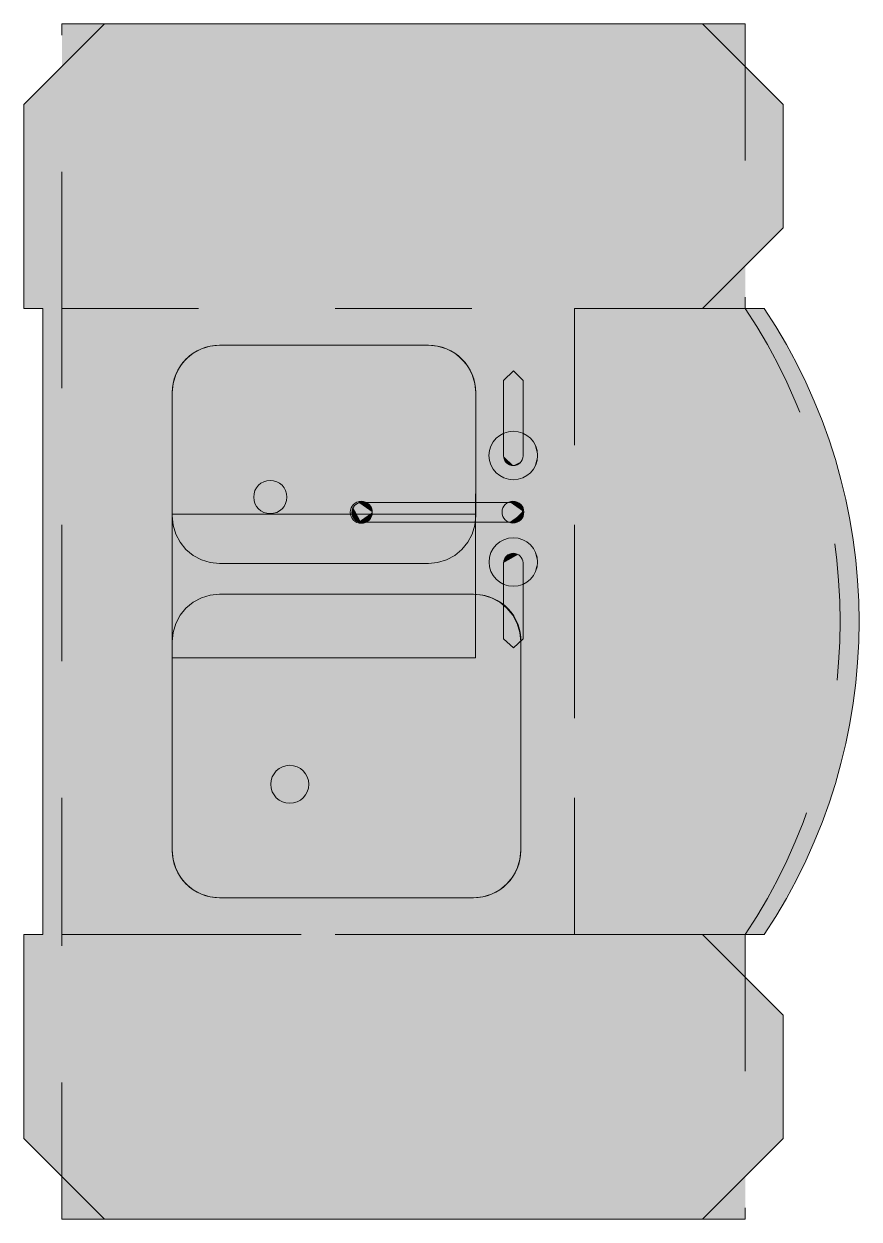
# Model space of a CAD drawing. Header units: inches. Extents: x 99 to 12024, y -5408 to 2559.
# Drawn here: x 8896.2 to 8940.2, y -4618.8 to -4555.8 of the extents above; entities that cross this region are included whole.
import ezdxf

# ---------------------------------------------------------------- set-up
doc = ezdxf.new("R2010")
doc.units = ezdxf.units.IN
doc.header["$LTSCALE"] = 96
doc.header["$MEASUREMENT"] = 0
doc.linetypes.add('Dot', pattern=[0.15, 0.075, -0.075])
for name, color, linetype, lineweight, true_color in [('Cabinets_  Base', 7, 'Dot', 5, 0xd4b6b5), ('Cabinets_ Countertops', 7, 'Continuous', 5, 0x804040), ('CAD_  Default', 7, 'Continuous', 18, 0x000000)]:
    doc.layers.add(name, color=color, linetype=linetype, lineweight=lineweight, true_color=true_color)
doc.layers.add('Fixtures_ Interior', color=231, linetype='Continuous', lineweight=0)

# ---------------------------------------------------------------- blocks, each defined once
blk = doc.blocks.new('Plumbing_Sinks_Kitchen Sinks_With Fixtures_Undermount_Offset 32_ (undermount)')
at = {"layer": 'Fixtures_ Interior', "color": 17, "lineweight": 0, "true_color": 0x804040, "transparency": 33554687}
for points in [[(-14.372, 1.543), (-14.514, 2.012), (-14.563, 2.5), (-14.563, 15.875), (-14.514, 16.363), (-14.372, 16.832), (-14.141, 17.264), (-13.83, 17.643), (-13.451, 17.954), (-13.019, 18.185), (-12.55, 18.327), (-12.062, 18.375), (-1.062, 18.375), (-0.575, 18.327), (-0.106, 18.185), (0.326, 17.954), (0.705, 17.643), (1.016, 17.264), (1.247, 16.832), (1.389, 16.363), (1.438, 15.875), (1.438, 2.5), (1.389, 2.012), (1.247, 1.543), (1.016, 1.111), (0.705, 0.732), (0.326, 0.421), (-0.106, 0.19), (-0.575, 0.048), (-1.062, 0), (-12.062, 0), (-12.55, 0.048), (-13.019, 0.19), (-13.451, 0.421), (-13.83, 0.732), (-14.141, 1.111)], [(5.656, 15.992), (5.656, 0), (-1.912, 0), (-1.912, 15.992)], [(3.795, 0.732), (3.484, 1.111), (3.253, 1.543), (3.111, 2.012), (3.063, 2.5), (3.063, 13.5), (3.111, 13.988), (3.253, 14.457), (3.484, 14.889), (3.795, 15.268), (4.174, 15.579), (4.606, 15.81), (5.075, 15.952), (5.563, 16), (12.062, 16), (12.55, 15.952), (13.019, 15.81), (13.451, 15.579), (13.83, 15.268), (14.141, 14.889), (14.372, 14.457), (14.514, 13.988), (14.563, 13.5), (14.563, 2.5), (14.514, 2.012), (14.372, 1.543), (14.141, 1.111), (13.83, 0.732), (13.451, 0.421), (13.019, 0.19), (12.55, 0.048), (12.062, 0), (5.563, 0), (5.075, 0.048), (4.606, 0.19), (4.174, 0.421)]]:
    blk.add_lwpolyline(points, close=True, dxfattribs=at)
for points in [[(3.09, 18.487, -0.983051), (3.09, 17.462), (-0.906, 17.462), (-1.393, 17.984), (-0.906, 18.487)], [(5.228, 17.897, -1.1), (6.27, 17.897), (6.27, 9.957, -0.933333), (5.228, 9.957)], [(12.703, 18.487), (13.207, 17.984), (12.703, 17.462), (8.724, 17.462, -0.983051), (8.724, 18.487)]]:
    blk.add_lwpolyline(points, format="xyb", close=True, dxfattribs=at)
for centre, radius in [((3.133, 17.975), 1.277), ((8.75, 17.975), 1.281), ((5.766, 17.958), 0.575), ((5.758, 9.966), 0.582), ((-8.582, 6.198), 1), ((6.559, 5.172), 0.875)]:
    blk.add_circle(centre, radius, dxfattribs=at)
at = {"layer": 'Fixtures_ Interior', "color": 7, "lineweight": 0, "true_color": 0xffffff, "transparency": 33554687}
for points in [[(3.133, 19.252), (1.933, 18.412), (1.856, 17.975), (1.876, 18.197)], [(3.133, 19.252), (1.856, 17.975), (1.933, 17.538), (1.876, 17.753)], [(3.133, 19.252), (2.155, 18.796), (1.933, 18.412), (2.027, 18.613)], [(3.133, 19.252), (1.933, 17.538), (2.155, 17.154), (2.027, 17.336)], [(3.133, 19.252), (2.495, 19.081), (2.155, 18.796), (2.312, 18.953)], [(3.133, 19.252), (2.155, 17.154), (2.495, 16.869), (2.312, 16.997)], [(3.133, 19.252), (2.911, 19.232), (2.495, 19.081), (2.696, 19.175)], [(3.133, 19.252), (2.495, 16.869), (2.911, 16.717), (2.696, 16.775)], [(3.133, 19.252), (2.911, 16.717), (3.355, 16.717), (3.133, 16.698)], [(3.133, 19.252), (3.355, 16.717), (3.772, 16.869), (3.57, 16.775)], [(3.133, 19.252), (3.772, 16.869), (4.111, 17.154), (3.954, 16.997)], [(3.133, 19.252), (4.111, 17.154), (4.333, 17.538), (4.239, 17.336)], [(3.133, 19.252), (4.333, 17.538), (4.41, 17.975), (4.391, 17.753)], [(3.133, 19.252), (4.41, 17.975), (4.333, 18.412), (4.391, 18.197)], [(3.133, 19.252), (4.333, 18.412), (4.111, 18.796), (4.239, 18.613)], [(3.133, 19.252), (4.111, 18.796), (3.772, 19.081), (3.954, 18.953)], [(3.133, 19.252), (3.772, 19.081), (3.355, 19.232), (3.57, 19.175)], [(8.75, 19.255), (7.547, 18.413), (7.47, 17.975), (7.489, 18.197)], [(8.75, 19.255), (7.47, 17.975), (7.547, 17.537), (7.489, 17.753)], [(8.75, 19.255), (7.769, 18.798), (7.547, 18.413), (7.641, 18.615)], [(8.75, 19.255), (7.547, 17.537), (7.769, 17.152), (7.641, 17.335)], [(8.75, 19.255), (8.11, 19.084), (7.769, 18.798), (7.927, 18.956)], [(8.75, 19.255), (7.769, 17.152), (8.11, 16.866), (7.927, 16.994)], [(8.75, 19.255), (8.528, 19.236), (8.11, 19.084), (8.312, 19.178)], [(8.75, 19.255), (8.11, 16.866), (8.528, 16.714), (8.312, 16.772)], [(8.75, 19.255), (8.528, 16.714), (8.973, 16.714), (8.75, 16.694)], [(8.75, 19.255), (8.973, 16.714), (9.391, 16.866), (9.188, 16.772)], [(8.75, 19.255), (9.391, 16.866), (9.731, 17.152), (9.573, 16.994)], [(8.75, 19.255), (9.731, 17.152), (9.954, 17.537), (9.859, 17.335)], [(8.75, 19.255), (9.954, 17.537), (10.031, 17.975), (10.011, 17.753)], [(8.75, 19.255), (10.031, 17.975), (9.954, 18.413), (10.011, 18.197)], [(8.75, 19.255), (9.954, 18.413), (9.731, 18.798), (9.859, 18.615)], [(8.75, 19.255), (9.731, 18.798), (9.391, 19.084), (9.573, 18.956)], [(8.75, 19.255), (9.391, 19.084), (8.973, 19.236), (9.188, 19.178)], [(-12.062, 18.375), (-1.062, 18.375), (-12.062, 18.375), (-14.563, 15.875)], [(-1.062, 18.375), (1.438, 15.875), (-1.062, 18.375), (-14.563, 15.875)], [(-14.563, 15.875), (-13.019, 18.185), (-14.563, 15.875), (-12.062, 18.375)], [(-13.019, 18.185), (-12.55, 18.327), (-13.019, 18.185), (-12.062, 18.375)], [(-0.906, 17.462), (-1.393, 17.984), (-0.906, 17.462), (-0.906, 18.487)], [(-1.062, 18.375), (-0.575, 18.327), (-1.062, 18.375), (0.705, 17.643)], [(-1.062, 18.375), (0.705, 17.643), (-1.062, 18.375), (1.016, 17.264)], [(1.016, 17.264), (1.438, 15.875), (1.016, 17.264), (-1.062, 18.375)], [(3.09, 18.487), (3.09, 17.462), (3.09, 18.487), (-0.906, 17.462)], [(-0.906, 18.487), (3.09, 18.487), (-0.906, 18.487), (-0.906, 17.462)], [(-0.575, 18.327), (-0.106, 18.185), (-0.575, 18.327), (0.705, 17.643)], [(3.148, 18.483), (3.09, 17.462), (3.148, 18.483), (3.09, 18.487)], [(3.277, 18.448), (3.09, 17.462), (3.277, 18.448), (3.148, 18.483)], [(3.337, 18.419), (3.09, 17.462), (3.337, 18.419), (3.277, 18.448)], [(3.393, 18.382), (3.09, 17.462), (3.393, 18.382), (3.337, 18.419)], [(3.443, 18.337), (3.09, 17.462), (3.443, 18.337), (3.393, 18.382)], [(3.488, 18.287), (3.09, 17.462), (3.488, 18.287), (3.443, 18.337)], [(3.488, 18.287), (3.525, 18.231), (3.488, 18.287), (3.09, 17.462)], [(3.148, 18.483), (3.214, 18.47), (3.148, 18.483), (3.277, 18.448)], [(5.766, 18.532), (5.226, 18.154), (5.191, 17.958), (5.2, 18.057)], [(5.766, 18.532), (5.191, 17.958), (5.226, 17.761), (5.2, 17.858)], [(5.766, 18.532), (5.326, 18.327), (5.226, 18.154), (5.268, 18.245)], [(5.766, 18.532), (5.226, 17.761), (5.326, 17.588), (5.268, 17.67)], [(5.228, 17.897), (5.614, 18.452), (5.228, 17.897), (5.681, 18.466)], [(5.228, 17.897), (5.681, 18.466), (5.228, 17.897), (5.817, 18.466)], [(5.817, 18.466), (6.273, 17.946), (5.817, 18.466), (5.228, 17.897)], [(5.296, 18.208), (5.614, 18.452), (5.296, 18.208), (5.228, 17.897)], [(5.334, 18.265), (5.614, 18.452), (5.334, 18.265), (5.296, 18.208)], [(5.766, 18.532), (5.479, 18.455), (5.326, 18.327), (5.397, 18.398)], [(5.766, 18.532), (5.326, 17.588), (5.479, 17.46), (5.397, 17.517)], [(5.334, 18.265), (5.43, 18.362), (5.334, 18.265), (5.614, 18.452)], [(5.334, 18.265), (5.379, 18.317), (5.334, 18.265), (5.43, 18.362)], [(5.487, 18.4), (5.614, 18.452), (5.487, 18.4), (5.43, 18.362)], [(5.766, 18.532), (5.667, 18.524), (5.479, 18.455), (5.57, 18.498)], [(5.766, 18.532), (5.479, 17.46), (5.667, 17.391), (5.57, 17.417)], [(5.549, 18.43), (5.614, 18.452), (5.549, 18.43), (5.487, 18.4)], [(5.766, 18.532), (5.667, 17.391), (5.866, 17.391), (5.766, 17.383)], [(5.681, 18.466), (5.749, 18.47), (5.681, 18.466), (5.817, 18.466)], [(5.766, 18.532), (5.866, 17.391), (6.054, 17.46), (5.963, 17.417)], [(5.766, 18.532), (6.054, 17.46), (6.207, 17.588), (6.136, 17.517)], [(5.766, 18.532), (6.207, 17.588), (6.307, 17.761), (6.264, 17.67)], [(5.766, 18.532), (6.307, 17.761), (6.341, 17.958), (6.333, 17.858)], [(5.766, 18.532), (6.341, 17.958), (6.307, 18.154), (6.333, 18.057)], [(5.766, 18.532), (6.307, 18.154), (6.207, 18.327), (6.264, 18.245)], [(5.766, 18.532), (6.207, 18.327), (6.054, 18.455), (6.136, 18.398)], [(5.766, 18.532), (6.054, 18.455), (5.866, 18.524), (5.963, 18.498)], [(5.817, 18.466), (5.885, 18.452), (5.817, 18.466), (6.068, 18.362)], [(6.068, 18.362), (6.202, 18.208), (6.068, 18.362), (5.817, 18.466)], [(5.817, 18.466), (6.202, 18.208), (5.817, 18.466), (6.233, 18.147)], [(6.233, 18.147), (6.273, 17.946), (6.233, 18.147), (5.817, 18.466)], [(5.949, 18.43), (6.011, 18.4), (5.949, 18.43), (5.885, 18.452)], [(5.885, 18.452), (6.011, 18.4), (5.885, 18.452), (6.068, 18.362)], [(6.068, 18.362), (6.119, 18.317), (6.068, 18.362), (6.164, 18.265)], [(6.164, 18.265), (6.202, 18.208), (6.164, 18.265), (6.068, 18.362)], [(8.22, 17.975), (8.421, 18.382), (8.22, 17.975), (8.724, 17.462)], [(8.289, 18.231), (8.421, 18.382), (8.289, 18.231), (8.22, 17.975)], [(8.289, 18.231), (8.371, 18.337), (8.289, 18.231), (8.421, 18.382)], [(8.326, 18.287), (8.371, 18.337), (8.326, 18.287), (8.289, 18.231)], [(8.537, 18.448), (8.666, 18.483), (8.537, 18.448), (8.421, 18.382)], [(8.421, 18.382), (8.666, 18.483), (8.421, 18.382), (8.724, 17.462)], [(8.421, 18.382), (8.477, 18.419), (8.421, 18.382), (8.537, 18.448)], [(8.537, 18.448), (8.6, 18.47), (8.537, 18.448), (8.666, 18.483)], [(8.724, 18.487), (8.724, 17.462), (8.724, 18.487), (8.666, 18.483)], [(12.703, 18.487), (12.703, 17.462), (12.703, 18.487), (8.724, 18.487)], [(8.724, 18.487), (12.703, 17.462), (8.724, 18.487), (8.724, 17.462)], [(13.207, 17.984), (12.703, 17.462), (13.207, 17.984), (12.703, 18.487)], [(-14.563, 15.875), (-13.83, 17.643), (-14.563, 15.875), (-13.019, 18.185)], [(-14.563, 15.875), (-14.141, 17.264), (-14.563, 15.875), (-13.83, 17.643)], [(-13.83, 17.643), (-13.451, 17.954), (-13.83, 17.643), (-13.019, 18.185)], [(0.326, 17.954), (0.705, 17.643), (0.326, 17.954), (-0.106, 18.185)], [(3.525, 18.231), (3.554, 18.171), (3.525, 18.231), (3.09, 17.462)], [(3.554, 18.171), (3.576, 18.108), (3.554, 18.171), (3.09, 17.462)], [(3.589, 18.042), (3.09, 17.462), (3.589, 18.042), (3.576, 18.108)], [(3.593, 17.975), (3.09, 17.462), (3.593, 17.975), (3.589, 18.042)], [(3.589, 17.908), (3.09, 17.462), (3.589, 17.908), (3.593, 17.975)], [(3.589, 17.908), (3.576, 17.842), (3.589, 17.908), (3.09, 17.462)], [(3.576, 17.842), (3.554, 17.779), (3.576, 17.842), (3.09, 17.462)], [(3.554, 17.779), (3.525, 17.719), (3.554, 17.779), (3.09, 17.462)], [(3.488, 17.663), (3.09, 17.462), (3.488, 17.663), (3.525, 17.719)], [(3.443, 17.612), (3.09, 17.462), (3.443, 17.612), (3.488, 17.663)], [(5.228, 17.897), (5.225, 17.946), (5.228, 17.897), (5.23, 18.015)], [(5.265, 18.147), (5.296, 18.208), (5.265, 18.147), (5.228, 17.897)], [(5.228, 17.897), (5.243, 18.082), (5.228, 17.897), (5.265, 18.147)], [(5.23, 18.015), (5.243, 18.082), (5.23, 18.015), (5.228, 17.897)], [(5.228, 17.897), (6.273, 17.946), (5.228, 17.897), (6.27, 17.897)], [(6.27, 17.897), (6.27, 9.957), (6.27, 17.897), (5.228, 17.897)], [(6.27, 9.957), (5.228, 9.957), (6.27, 9.957), (5.228, 17.897)], [(6.233, 18.147), (6.255, 18.082), (6.233, 18.147), (6.268, 18.015)], [(6.268, 18.015), (6.273, 17.946), (6.268, 18.015), (6.233, 18.147)], [(8.22, 17.975), (8.238, 18.108), (8.22, 17.975), (8.289, 18.231)], [(8.225, 18.042), (8.238, 18.108), (8.225, 18.042), (8.22, 17.975)], [(8.225, 17.908), (8.22, 17.975), (8.225, 17.908), (8.238, 17.842)], [(8.666, 17.467), (8.22, 17.975), (8.666, 17.467), (8.724, 17.462)], [(8.289, 17.719), (8.238, 17.842), (8.289, 17.719), (8.22, 17.975)], [(8.666, 17.467), (8.289, 17.719), (8.666, 17.467), (8.22, 17.975)], [(8.259, 18.171), (8.289, 18.231), (8.259, 18.171), (8.238, 18.108)], [(8.259, 17.779), (8.238, 17.842), (8.259, 17.779), (8.289, 17.719)], [(8.421, 17.568), (8.289, 17.719), (8.421, 17.568), (8.666, 17.467)], [(8.326, 17.663), (8.289, 17.719), (8.326, 17.663), (8.371, 17.612)], [(8.371, 17.612), (8.289, 17.719), (8.371, 17.612), (8.421, 17.568)], [(-14.372, 16.832), (-14.141, 17.264), (-14.372, 16.832), (-14.563, 15.875)], [(1.016, 17.264), (1.247, 16.832), (1.016, 17.264), (1.389, 16.363)], [(1.389, 16.363), (1.438, 15.875), (1.389, 16.363), (1.016, 17.264)], [(3.393, 17.568), (3.09, 17.462), (3.393, 17.568), (3.443, 17.612)], [(3.337, 17.531), (3.09, 17.462), (3.337, 17.531), (3.393, 17.568)], [(3.277, 17.501), (3.09, 17.462), (3.277, 17.501), (3.337, 17.531)], [(3.214, 17.48), (3.09, 17.462), (3.214, 17.48), (3.277, 17.501)], [(3.148, 17.467), (3.09, 17.462), (3.148, 17.467), (3.214, 17.48)], [(8.537, 17.501), (8.477, 17.531), (8.537, 17.501), (8.421, 17.568)], [(8.666, 17.467), (8.537, 17.501), (8.666, 17.467), (8.421, 17.568)], [(8.6, 17.48), (8.537, 17.501), (8.6, 17.48), (8.666, 17.467)], [(-14.563, 15.875), (-14.514, 16.363), (-14.563, 15.875), (-14.372, 16.832)], [(-14.563, 15.875), (1.438, 15.875), (-14.563, 15.875), (-14.563, 2.5)], [(-14.563, 2.5), (1.438, 15.875), (-14.563, 2.5), (1.438, 2.5)], [(-1.912, 15.992), (5.656, 15.992), (-1.912, 15.992), (5.656, 0)], [(5.656, 0), (-1.912, 0), (5.656, 0), (-1.912, 15.992)], [(5.563, 16), (12.062, 16), (5.563, 16), (3.063, 13.5)], [(12.062, 16), (14.563, 13.5), (12.062, 16), (3.063, 13.5)], [(3.063, 13.5), (4.174, 15.579), (3.063, 13.5), (5.563, 16)], [(4.174, 15.579), (5.075, 15.952), (4.174, 15.579), (5.563, 16)], [(4.606, 15.81), (5.075, 15.952), (4.606, 15.81), (4.174, 15.579)], [(12.062, 16), (12.55, 15.952), (12.062, 16), (13.451, 15.579)], [(13.451, 15.579), (14.563, 13.5), (13.451, 15.579), (12.062, 16)], [(12.55, 15.952), (13.019, 15.81), (12.55, 15.952), (13.451, 15.579)], [(3.063, 13.5), (3.795, 15.268), (3.063, 13.5), (4.174, 15.579)], [(3.484, 14.889), (3.795, 15.268), (3.484, 14.889), (3.063, 13.5)], [(13.451, 15.579), (13.83, 15.268), (13.451, 15.579), (14.141, 14.889)], [(14.141, 14.889), (14.563, 13.5), (14.141, 14.889), (13.451, 15.579)], [(3.063, 13.5), (3.253, 14.457), (3.063, 13.5), (3.484, 14.889)], [(14.141, 14.889), (14.372, 14.457), (14.141, 14.889), (14.563, 13.5)], [(3.111, 13.988), (3.253, 14.457), (3.111, 13.988), (3.063, 13.5)], [(14.514, 13.988), (14.563, 13.5), (14.514, 13.988), (14.372, 14.457)], [(3.063, 13.5), (14.563, 13.5), (3.063, 13.5), (3.063, 2.5)], [(3.063, 2.5), (14.563, 13.5), (3.063, 2.5), (14.563, 2.5)], [(5.758, 10.548), (5.211, 10.165), (5.176, 9.966), (5.185, 10.067)], [(5.758, 10.548), (5.176, 9.966), (5.211, 9.767), (5.185, 9.865)], [(5.758, 10.548), (5.312, 10.34), (5.211, 10.165), (5.254, 10.257)], [(5.758, 10.548), (5.211, 9.767), (5.312, 9.592), (5.254, 9.675)], [(5.758, 10.548), (5.467, 10.47), (5.312, 10.34), (5.384, 10.412)], [(5.758, 10.548), (5.312, 9.592), (5.467, 9.462), (5.384, 9.52)], [(5.758, 10.548), (5.657, 10.539), (5.467, 10.47), (5.559, 10.513)], [(5.758, 10.548), (5.467, 9.462), (5.657, 9.393), (5.559, 9.419)], [(5.758, 10.548), (5.657, 9.393), (5.859, 9.393), (5.758, 9.384)], [(5.758, 10.548), (5.859, 9.393), (6.049, 9.462), (5.957, 9.419)], [(5.758, 10.548), (6.049, 9.462), (6.204, 9.592), (6.132, 9.52)], [(5.758, 10.548), (6.204, 9.592), (6.305, 9.767), (6.262, 9.675)], [(5.758, 10.548), (6.305, 9.767), (6.34, 9.966), (6.331, 9.865)], [(5.758, 10.548), (6.34, 9.966), (6.305, 10.165), (6.331, 10.067)], [(5.758, 10.548), (6.305, 10.165), (6.204, 10.34), (6.262, 10.257)], [(5.758, 10.548), (6.204, 10.34), (6.049, 10.47), (6.132, 10.412)], [(5.758, 10.548), (6.049, 10.47), (5.859, 10.539), (5.957, 10.513)], [(6.27, 9.957), (6.254, 9.858), (6.27, 9.957), (5.228, 9.957)], [(6.164, 9.675), (5.228, 9.957), (6.164, 9.675), (6.201, 9.732)], [(6.01, 9.541), (5.228, 9.957), (6.01, 9.541), (6.118, 9.624)], [(6.118, 9.624), (5.228, 9.957), (6.118, 9.624), (6.164, 9.675)], [(5.949, 9.51), (5.817, 9.475), (5.949, 9.51), (5.228, 9.957)], [(6.01, 9.541), (5.949, 9.51), (6.01, 9.541), (5.228, 9.957)], [(5.681, 9.475), (5.614, 9.488), (5.681, 9.475), (5.228, 9.957)], [(5.749, 9.471), (5.681, 9.475), (5.749, 9.471), (5.228, 9.957)], [(5.817, 9.475), (5.749, 9.471), (5.817, 9.475), (5.228, 9.957)], [(5.549, 9.51), (5.488, 9.541), (5.549, 9.51), (5.228, 9.957)], [(5.614, 9.488), (5.549, 9.51), (5.614, 9.488), (5.228, 9.957)], [(5.431, 9.579), (5.228, 9.957), (5.431, 9.579), (5.488, 9.541)], [(5.335, 9.675), (5.228, 9.957), (5.335, 9.675), (5.38, 9.624)], [(5.38, 9.624), (5.228, 9.957), (5.38, 9.624), (5.431, 9.579)], [(5.266, 9.793), (5.228, 9.957), (5.266, 9.793), (5.297, 9.732)], [(5.297, 9.732), (5.228, 9.957), (5.297, 9.732), (5.335, 9.675)], [(6.232, 9.793), (6.201, 9.732), (6.232, 9.793), (5.228, 9.957)], [(6.254, 9.858), (6.232, 9.793), (6.254, 9.858), (5.228, 9.957)], [(5.231, 9.925), (5.228, 9.957), (5.231, 9.925), (5.244, 9.858)], [(5.244, 9.858), (5.228, 9.957), (5.244, 9.858), (5.266, 9.793)], [(5.949, 9.51), (5.884, 9.488), (5.949, 9.51), (5.817, 9.475)], [(6.067, 9.579), (6.01, 9.541), (6.067, 9.579), (6.118, 9.624)], [(6.267, 9.925), (6.254, 9.858), (6.267, 9.925), (6.27, 9.957)], [(1.438, 2.5), (-12.062, 0), (1.438, 2.5), (-14.563, 2.5)], [(-14.514, 2.012), (-14.563, 2.5), (-14.514, 2.012), (-14.372, 1.543)], [(-14.372, 1.543), (-14.563, 2.5), (-14.372, 1.543), (-14.141, 1.111)], [(-14.563, 2.5), (-12.062, 0), (-14.563, 2.5), (-13.019, 0.19)], [(-14.141, 1.111), (-14.563, 2.5), (-14.141, 1.111), (-13.019, 0.19)], [(-1.062, 0), (-12.062, 0), (-1.062, 0), (1.438, 2.5)], [(1.438, 2.5), (-0.106, 0.19), (1.438, 2.5), (-1.062, 0)], [(1.438, 2.5), (1.389, 2.012), (1.438, 2.5), (-0.106, 0.19)], [(1.389, 2.012), (1.016, 1.111), (1.389, 2.012), (-0.106, 0.19)], [(1.247, 1.543), (1.016, 1.111), (1.247, 1.543), (1.389, 2.012)], [(3.063, 2.5), (14.563, 2.5), (3.063, 2.5), (12.062, 0)], [(12.062, 0), (5.563, 0), (12.062, 0), (3.063, 2.5)], [(3.111, 2.012), (3.063, 2.5), (3.111, 2.012), (3.253, 1.543)], [(3.253, 1.543), (3.063, 2.5), (3.253, 1.543), (3.484, 1.111)], [(3.484, 1.111), (3.063, 2.5), (3.484, 1.111), (4.606, 0.19)], [(5.563, 0), (4.606, 0.19), (5.563, 0), (3.063, 2.5)], [(14.563, 2.5), (13.019, 0.19), (14.563, 2.5), (12.062, 0)], [(14.141, 1.111), (13.019, 0.19), (14.141, 1.111), (14.563, 2.5)], [(14.563, 2.5), (14.372, 1.543), (14.563, 2.5), (14.141, 1.111)], [(14.514, 2.012), (14.372, 1.543), (14.514, 2.012), (14.563, 2.5)], [(-13.019, 0.19), (-13.83, 0.732), (-13.019, 0.19), (-14.141, 1.111)], [(-13.451, 0.421), (-13.83, 0.732), (-13.451, 0.421), (-13.019, 0.19)], [(1.016, 1.111), (0.705, 0.732), (1.016, 1.111), (-0.106, 0.19)], [(0.705, 0.732), (0.326, 0.421), (0.705, 0.732), (-0.106, 0.19)], [(3.795, 0.732), (3.484, 1.111), (3.795, 0.732), (4.606, 0.19)], [(3.795, 0.732), (4.606, 0.19), (3.795, 0.732), (4.174, 0.421)], [(13.83, 0.732), (13.019, 0.19), (13.83, 0.732), (14.141, 1.111)], [(13.451, 0.421), (13.019, 0.19), (13.451, 0.421), (13.83, 0.732)], [(-12.55, 0.048), (-13.019, 0.19), (-12.55, 0.048), (-12.062, 0)], [(-0.106, 0.19), (-0.575, 0.048), (-0.106, 0.19), (-1.062, 0)], [(5.075, 0.048), (4.606, 0.19), (5.075, 0.048), (5.563, 0)], [(13.019, 0.19), (12.55, 0.048), (13.019, 0.19), (12.062, 0)]]:
    blk.add_solid(points, dxfattribs=at)

msp = doc.modelspace()

# ---------------------------------------------------------------- linework, layer by layer
at = {"layer": 'Cabinets_  Base', "transparency": 33554687}
for p, q in [((8898.182, -4570.845), (8898.182, -4555.845)), ((8898.182, -4555.845), (8934.182, -4555.845)), ((8934.182, -4555.845), (8934.182, -4570.845)), ((8934.182, -4570.845), (8898.182, -4570.845)), ((8898.182, -4603.845), (8898.182, -4570.845)), ((8898.182, -4570.845), (8925.182, -4570.845)), ((8925.182, -4570.845), (8934.182, -4570.845)), ((8925.182, -4603.845), (8925.182, -4570.845)), ((8934.182, -4570.845), (8925.182, -4570.845)), ((8925.182, -4570.845), (8925.182, -4603.845)), ((8925.182, -4603.845), (8898.182, -4603.845)), ((8898.182, -4618.845), (8898.182, -4603.845)), ((8898.182, -4603.845), (8934.182, -4603.845)), ((8934.182, -4603.845), (8925.182, -4603.845)), ((8925.182, -4603.845), (8934.182, -4603.845)), ((8934.182, -4603.845), (8934.182, -4618.845)), ((8934.182, -4618.845), (8898.182, -4618.845))]:
    msp.add_line(p, q, dxfattribs=at)
for points in [[(8898.182, -4570.845), (8898.182, -4555.845), (8934.182, -4555.845), (8934.182, -4570.845)], [(8925.182, -4570.845), (8925.182, -4603.845), (8898.182, -4603.845), (8898.182, -4570.845)], [(8898.182, -4618.845), (8898.182, -4603.845), (8934.182, -4603.845), (8934.182, -4618.845)]]:
    msp.add_lwpolyline(points, close=True, dxfattribs=at)
msp.add_lwpolyline([(8925.182, -4603.845), (8925.182, -4570.845), (8934.182, -4570.845, -0.30303), (8934.182, -4603.845)], format="xyb", close=True, dxfattribs=at)
msp.add_arc((8909.457, -4587.345), 29.725, 326.2832, 33.7168, dxfattribs=at)
at = {"layer": 'Cabinets_  Base', "color": 252, "true_color": 0x949494, "transparency": 33554623}
for points in [[(8934.182, -4570.845), (8898.182, -4570.845), (8934.182, -4570.845), (8898.182, -4555.845)], [(8898.182, -4555.845), (8934.182, -4555.845), (8898.182, -4555.845), (8934.182, -4570.845)], [(8898.182, -4570.845), (8925.182, -4570.845), (8898.182, -4570.845), (8925.182, -4603.845)], [(8925.182, -4603.845), (8898.182, -4603.845), (8925.182, -4603.845), (8898.182, -4570.845)], [(8934.182, -4570.845), (8935.199, -4572.483), (8934.182, -4570.845), (8925.182, -4570.845)], [(8925.182, -4570.845), (8935.199, -4572.483), (8925.182, -4570.845), (8936.919, -4575.97)], [(8936.919, -4575.97), (8938.169, -4579.652), (8936.919, -4575.97), (8925.182, -4570.845)], [(8925.182, -4570.845), (8938.169, -4579.652), (8925.182, -4570.845), (8938.927, -4583.466)], [(8938.927, -4583.466), (8939.182, -4587.345), (8938.927, -4583.466), (8925.182, -4570.845)], [(8925.182, -4570.845), (8939.182, -4587.345), (8925.182, -4570.845), (8925.182, -4603.845)], [(8925.182, -4603.845), (8939.182, -4587.345), (8925.182, -4603.845), (8938.927, -4591.225)], [(8938.927, -4591.225), (8938.169, -4595.039), (8938.927, -4591.225), (8925.182, -4603.845)], [(8925.182, -4603.845), (8938.169, -4595.039), (8925.182, -4603.845), (8936.919, -4598.721)], [(8936.919, -4598.721), (8935.199, -4602.208), (8936.919, -4598.721), (8925.182, -4603.845)], [(8925.182, -4603.845), (8935.199, -4602.208), (8925.182, -4603.845), (8934.182, -4603.845)], [(8934.182, -4618.845), (8898.182, -4618.845), (8934.182, -4618.845), (8898.182, -4603.845)], [(8898.182, -4603.845), (8934.182, -4603.845), (8898.182, -4603.845), (8934.182, -4618.845)]]:
    msp.add_solid(points, dxfattribs=at)
at = {"layer": 'Cabinets_ Countertops', "transparency": 33554687}
for points in [[(8931.939, -4603.845), (8936.182, -4608.088), (8936.182, -4614.603), (8931.939, -4618.845), (8900.424, -4618.845), (8896.182, -4614.603), (8896.182, -4603.845), (8897.182, -4603.845), (8897.182, -4570.845), (8896.182, -4570.845), (8896.182, -4560.088), (8900.424, -4555.845), (8931.939, -4555.845), (8936.182, -4560.088), (8936.182, -4566.603), (8931.939, -4570.845), (8935.185, -4570.845, -0.302831), (8935.185, -4603.845)], [(8922.364, -4588.408, 0.414214), (8919.981, -4585.919), (8919.989, -4575.283, 0.414214), (8917.489, -4572.783), (8906.489, -4572.783, 0.414214), (8903.989, -4575.283), (8903.989, -4599.408, 0.414214), (8906.489, -4601.908), (8919.864, -4601.908, 0.414214), (8922.364, -4599.408)]]:
    msp.add_lwpolyline(points, format="xyb", close=True, dxfattribs=at)
at = {"layer": 'CAD_  Default', "transparency": 33554687}
for points in [[(8931.939, -4603.845), (8936.182, -4608.088), (8936.182, -4614.603), (8931.939, -4618.845), (8900.424, -4618.845), (8896.182, -4614.603), (8896.182, -4603.845), (8897.182, -4603.845), (8897.182, -4570.845), (8896.182, -4570.845), (8896.182, -4560.088), (8900.424, -4555.845), (8931.939, -4555.845), (8936.182, -4560.088), (8936.182, -4566.603), (8931.939, -4570.845), (8935.185, -4570.845, -0.302831), (8935.185, -4603.845)], [(8922.364, -4588.408, 0.414214), (8919.981, -4585.919), (8919.989, -4575.283, 0.414214), (8917.489, -4572.783), (8906.489, -4572.783, 0.414214), (8903.989, -4575.283), (8903.989, -4599.408, 0.414214), (8906.489, -4601.908), (8919.864, -4601.908, 0.414214), (8922.364, -4599.408)]]:
    msp.add_lwpolyline(points, format="xyb", close=True, dxfattribs=at)
at = {"layer": 'CAD_  Default', "color": 252, "true_color": 0x949494, "transparency": 33554623}
for points in [[(8896.182, -4560.088), (8900.424, -4555.845), (8896.182, -4560.088), (8906.163, -4572.804)], [(8931.939, -4555.845), (8917.489, -4572.783), (8931.939, -4555.845), (8900.424, -4555.845)], [(8900.424, -4555.845), (8917.489, -4572.783), (8900.424, -4555.845), (8906.489, -4572.783)], [(8900.424, -4555.845), (8906.489, -4572.783), (8900.424, -4555.845), (8906.163, -4572.804)], [(8917.815, -4572.804), (8917.489, -4572.783), (8917.815, -4572.804), (8931.939, -4555.845)], [(8931.939, -4555.845), (8918.136, -4572.868), (8931.939, -4555.845), (8917.815, -4572.804)], [(8918.446, -4572.973), (8918.136, -4572.868), (8918.446, -4572.973), (8931.939, -4555.845)], [(8931.939, -4555.845), (8918.739, -4573.118), (8931.939, -4555.845), (8918.446, -4572.973)], [(8931.939, -4570.845), (8918.739, -4573.118), (8931.939, -4570.845), (8931.939, -4555.845)], [(8931.939, -4555.845), (8936.182, -4560.088), (8931.939, -4555.845), (8931.939, -4570.845)], [(8896.182, -4570.845), (8896.182, -4560.088), (8896.182, -4570.845), (8897.182, -4570.845)], [(8906.163, -4572.804), (8905.842, -4572.868), (8906.163, -4572.804), (8896.182, -4560.088)], [(8896.182, -4560.088), (8905.842, -4572.868), (8896.182, -4560.088), (8897.182, -4570.845)], [(8936.182, -4560.088), (8936.182, -4566.603), (8936.182, -4560.088), (8931.939, -4570.845)], [(8897.182, -4570.845), (8905.842, -4572.868), (8897.182, -4570.845), (8905.532, -4572.973)], [(8905.532, -4572.973), (8905.239, -4573.118), (8905.532, -4572.973), (8897.182, -4570.845)], [(8897.182, -4570.845), (8905.239, -4573.118), (8897.182, -4570.845), (8904.967, -4573.3)], [(8897.182, -4570.845), (8904.967, -4573.3), (8897.182, -4570.845), (8904.721, -4573.515)], [(8904.721, -4573.515), (8904.506, -4573.761), (8904.721, -4573.515), (8897.182, -4570.845)], [(8904.506, -4573.761), (8897.182, -4571.414), (8904.506, -4573.761), (8897.182, -4570.845)], [(8919.011, -4573.3), (8918.739, -4573.118), (8919.011, -4573.3), (8931.939, -4570.845)], [(8931.939, -4570.845), (8919.257, -4573.515), (8931.939, -4570.845), (8919.011, -4573.3)], [(8919.472, -4573.761), (8919.257, -4573.515), (8919.472, -4573.761), (8931.939, -4570.845)], [(8931.939, -4570.845), (8919.654, -4574.033), (8931.939, -4570.845), (8919.472, -4573.761)], [(8919.799, -4574.326), (8919.654, -4574.033), (8919.799, -4574.326), (8931.939, -4570.845)], [(8931.939, -4570.845), (8919.904, -4574.636), (8931.939, -4570.845), (8919.799, -4574.326)], [(8919.968, -4574.957), (8919.904, -4574.636), (8919.968, -4574.957), (8931.939, -4570.845)], [(8931.939, -4570.845), (8919.989, -4575.283), (8931.939, -4570.845), (8919.968, -4574.957)], [(8931.939, -4570.845), (8921.651, -4586.632), (8931.939, -4570.845), (8919.989, -4575.283)], [(8931.939, -4570.845), (8938.61, -4577.805), (8931.939, -4570.845), (8921.651, -4586.632)], [(8937.738, -4575.54), (8938.61, -4577.805), (8937.738, -4575.54), (8931.939, -4570.845)], [(8931.939, -4570.845), (8935.185, -4570.845), (8931.939, -4570.845), (8935.456, -4571.26)], [(8935.456, -4571.26), (8936.685, -4573.353), (8935.456, -4571.26), (8931.939, -4570.845)], [(8931.939, -4570.845), (8936.685, -4573.353), (8931.939, -4570.845), (8937.738, -4575.54)], [(8897.182, -4603.277), (8897.182, -4571.414), (8897.182, -4603.277), (8903.989, -4575.283)], [(8904.324, -4574.033), (8897.182, -4571.414), (8904.324, -4574.033), (8904.506, -4573.761)], [(8904.324, -4574.033), (8904.179, -4574.326), (8904.324, -4574.033), (8897.182, -4571.414)], [(8904.074, -4574.636), (8897.182, -4571.414), (8904.074, -4574.636), (8904.179, -4574.326)], [(8904.074, -4574.636), (8904.01, -4574.957), (8904.074, -4574.636), (8897.182, -4571.414)], [(8903.989, -4575.283), (8897.182, -4571.414), (8903.989, -4575.283), (8904.01, -4574.957)], [(8903.989, -4575.283), (8903.989, -4599.408), (8903.989, -4575.283), (8897.182, -4603.277)], [(8919.981, -4585.919), (8919.989, -4575.283), (8919.981, -4585.919), (8920.246, -4585.94)], [(8921.651, -4586.632), (8921.411, -4586.422), (8921.651, -4586.632), (8919.989, -4575.283)], [(8921.146, -4586.245), (8919.989, -4575.283), (8921.146, -4586.245), (8921.411, -4586.422)], [(8921.146, -4586.245), (8920.861, -4586.104), (8921.146, -4586.245), (8919.989, -4575.283)], [(8920.559, -4586.002), (8919.989, -4575.283), (8920.559, -4586.002), (8920.861, -4586.104)], [(8920.559, -4586.002), (8920.246, -4585.94), (8920.559, -4586.002), (8919.989, -4575.283)], [(8938.61, -4577.805), (8921.861, -4586.872), (8938.61, -4577.805), (8921.651, -4586.632)], [(8939.294, -4580.134), (8921.861, -4586.872), (8939.294, -4580.134), (8938.61, -4577.805)], [(8922.038, -4587.137), (8921.861, -4586.872), (8922.038, -4587.137), (8939.294, -4580.134)], [(8939.294, -4580.134), (8922.179, -4587.423), (8939.294, -4580.134), (8922.038, -4587.137)], [(8922.179, -4587.423), (8939.294, -4580.134), (8922.179, -4587.423), (8939.786, -4582.511)], [(8922.281, -4587.725), (8922.179, -4587.423), (8922.281, -4587.725), (8939.786, -4582.511)], [(8922.281, -4587.725), (8939.786, -4582.511), (8922.281, -4587.725), (8940.083, -4584.92)], [(8922.344, -4588.037), (8922.281, -4587.725), (8922.344, -4588.037), (8940.083, -4584.92)], [(8940.083, -4584.92), (8940.182, -4587.345), (8940.083, -4584.92), (8922.344, -4588.037)], [(8922.364, -4588.355), (8922.344, -4588.037), (8922.364, -4588.355), (8940.182, -4587.345)], [(8940.083, -4589.771), (8922.364, -4588.355), (8940.083, -4589.771), (8940.182, -4587.345)], [(8940.083, -4589.771), (8922.364, -4588.408), (8940.083, -4589.771), (8922.364, -4588.355)], [(8939.786, -4592.18), (8922.364, -4588.408), (8939.786, -4592.18), (8940.083, -4589.771)], [(8939.786, -4592.18), (8939.294, -4594.557), (8939.786, -4592.18), (8922.364, -4588.408)], [(8922.364, -4599.408), (8922.364, -4588.408), (8922.364, -4599.408), (8938.61, -4596.886)], [(8938.61, -4596.886), (8922.364, -4588.408), (8938.61, -4596.886), (8939.294, -4594.557)], [(8937.738, -4599.151), (8922.364, -4599.408), (8937.738, -4599.151), (8938.61, -4596.886)], [(8904.01, -4599.734), (8897.182, -4603.277), (8904.01, -4599.734), (8903.989, -4599.408)], [(8922.364, -4599.408), (8931.939, -4603.845), (8922.364, -4599.408), (8922.343, -4599.734)], [(8931.939, -4603.845), (8922.364, -4599.408), (8931.939, -4603.845), (8937.738, -4599.151)], [(8937.738, -4599.151), (8936.685, -4601.338), (8937.738, -4599.151), (8931.939, -4603.845)], [(8904.01, -4599.734), (8904.074, -4600.055), (8904.01, -4599.734), (8897.182, -4603.277)], [(8904.179, -4600.365), (8897.182, -4603.277), (8904.179, -4600.365), (8904.074, -4600.055)], [(8922.174, -4600.365), (8922.279, -4600.055), (8922.174, -4600.365), (8931.939, -4603.845)], [(8931.939, -4603.845), (8922.279, -4600.055), (8931.939, -4603.845), (8922.343, -4599.734)], [(8904.179, -4600.365), (8904.324, -4600.658), (8904.179, -4600.365), (8897.182, -4603.277)], [(8904.506, -4600.93), (8897.182, -4603.277), (8904.506, -4600.93), (8904.324, -4600.658)], [(8921.847, -4600.93), (8922.029, -4600.658), (8921.847, -4600.93), (8931.939, -4603.845)], [(8931.939, -4603.845), (8922.029, -4600.658), (8931.939, -4603.845), (8922.174, -4600.365)], [(8904.506, -4600.93), (8904.721, -4601.176), (8904.506, -4600.93), (8897.182, -4603.845)], [(8897.182, -4603.845), (8897.182, -4603.277), (8897.182, -4603.845), (8904.506, -4600.93)], [(8897.182, -4603.845), (8904.721, -4601.176), (8897.182, -4603.845), (8904.967, -4601.391)], [(8904.967, -4601.391), (8905.239, -4601.573), (8904.967, -4601.391), (8897.182, -4603.845)], [(8931.939, -4603.845), (8921.114, -4601.573), (8931.939, -4603.845), (8921.386, -4601.391)], [(8921.386, -4601.391), (8921.632, -4601.176), (8921.386, -4601.391), (8931.939, -4603.845)], [(8931.939, -4603.845), (8921.632, -4601.176), (8931.939, -4603.845), (8921.847, -4600.93)], [(8931.939, -4603.845), (8936.685, -4601.338), (8931.939, -4603.845), (8935.185, -4603.845)], [(8897.182, -4603.845), (8905.842, -4601.823), (8897.182, -4603.845), (8896.182, -4614.603)], [(8896.182, -4614.603), (8905.842, -4601.823), (8896.182, -4614.603), (8906.163, -4601.887)], [(8900.424, -4618.845), (8896.182, -4614.603), (8900.424, -4618.845), (8906.163, -4601.887)], [(8897.182, -4603.845), (8905.239, -4601.573), (8897.182, -4603.845), (8905.532, -4601.718)], [(8905.532, -4601.718), (8905.842, -4601.823), (8905.532, -4601.718), (8897.182, -4603.845)], [(8900.424, -4618.845), (8906.163, -4601.887), (8900.424, -4618.845), (8906.489, -4601.908)], [(8906.489, -4601.908), (8919.864, -4601.908), (8906.489, -4601.908), (8900.424, -4618.845)], [(8900.424, -4618.845), (8919.864, -4601.908), (8900.424, -4618.845), (8931.939, -4618.845)], [(8931.939, -4618.845), (8919.864, -4601.908), (8931.939, -4618.845), (8920.19, -4601.887)], [(8920.19, -4601.887), (8920.511, -4601.823), (8920.19, -4601.887), (8931.939, -4618.845)], [(8931.939, -4618.845), (8920.511, -4601.823), (8931.939, -4618.845), (8920.821, -4601.718)], [(8920.821, -4601.718), (8921.114, -4601.573), (8920.821, -4601.718), (8931.939, -4603.845)], [(8931.939, -4603.845), (8931.939, -4618.845), (8931.939, -4603.845), (8920.821, -4601.718)], [(8896.182, -4603.845), (8897.182, -4603.845), (8896.182, -4603.845), (8896.182, -4614.603)], [(8936.182, -4608.088), (8936.182, -4614.603), (8936.182, -4608.088), (8931.939, -4603.845)], [(8931.939, -4603.845), (8936.182, -4614.603), (8931.939, -4603.845), (8931.939, -4618.845)]]:
    msp.add_solid(points, dxfattribs=at)

# ---------------------------------------------------------------- block references
at = {"layer": 'Fixtures_ Interior', "transparency": 33554687, "xscale": -1, "rotation": 269.9999999999999}
msp.add_blockref('Plumbing_Sinks_Kitchen Sinks_With Fixtures_Undermount_Offset 32_ (undermount)', (8903.989, -4587.345), dxfattribs=at)

doc.saveas('drawing.dxf')
